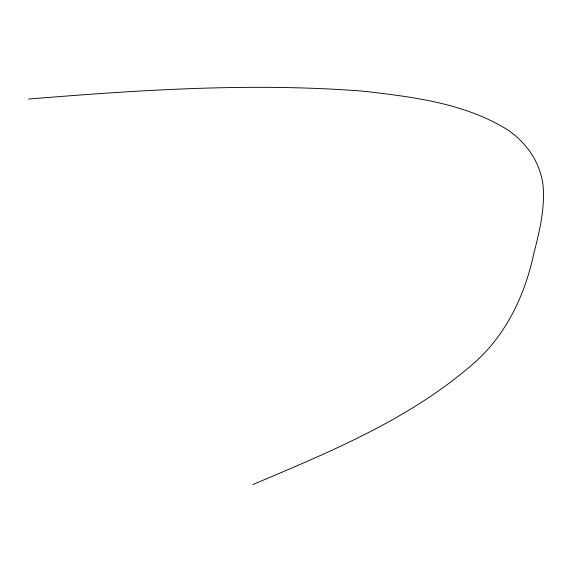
<?xml version="1.0" encoding="UTF-8"?>
<svg xmlns="http://www.w3.org/2000/svg" width="572" height="572" viewBox="0 0 572 572"><rect width="100%" height="100%" fill="white"/><g stroke="black" fill="none" stroke-linecap="round" stroke-linejoin="round"><path stroke-width="0.86" d="M252.867 484.563C329.822 451.952 409.395 419.412 473.108 363.863C506.034 335.457 525.06 294.93 533.955 253.003C539.253 232.439 544.272 211.468 543.4 190.083C542.256 165.594 528.042 143.786 508.093 130.144C465.143 103.203 413.477 97.047 364.171 91.263C252.366 82.432 140.133 89.961 28.6 99.042"/></g></svg>
